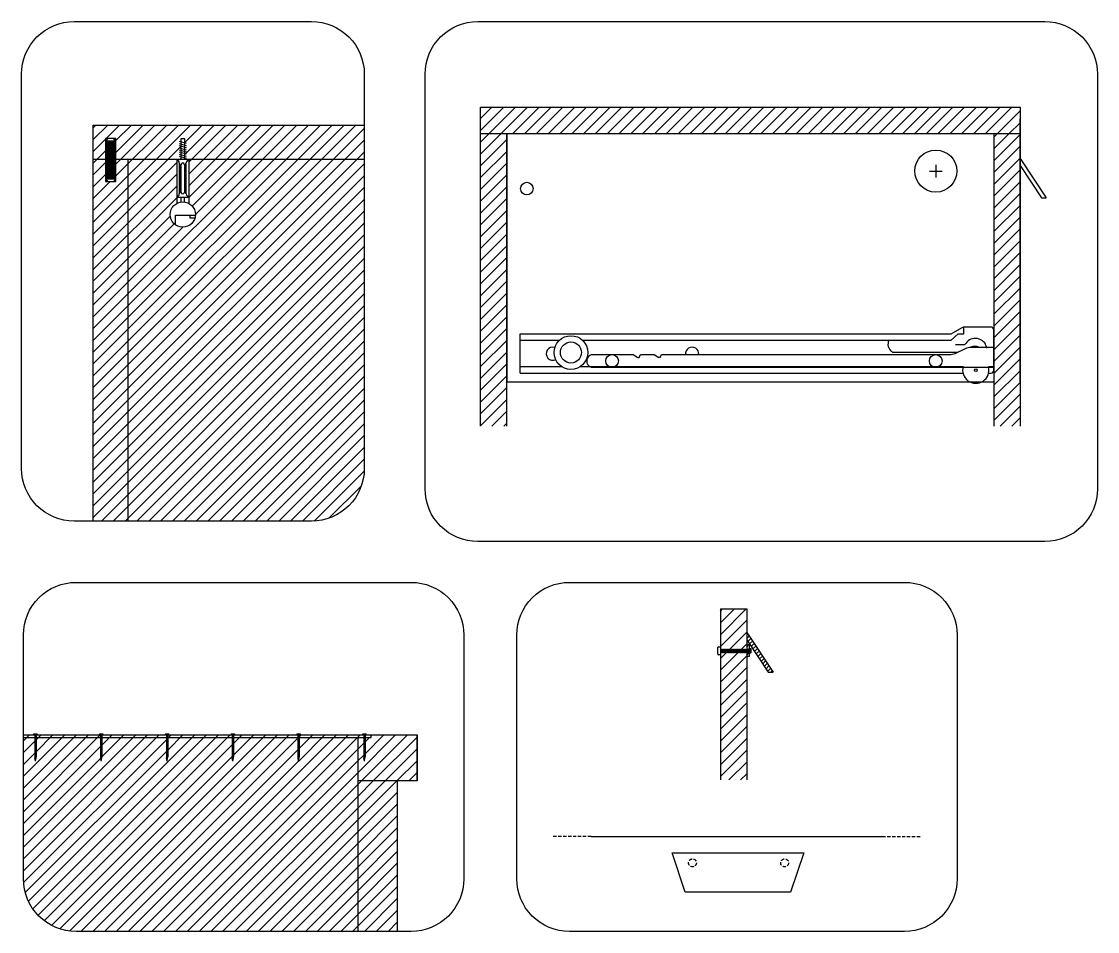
# Model space of a CAD drawing. Header units: millimetres. Extents: x 1322 to 2221, y 2954 to 3652.
# Drawn here: x 1831.9 to 1913.6, y 2954.4 to 3023.6 of the extents above; entities that cross this region are included whole.
import ezdxf

# ---------------------------------------------------------------- set-up
doc = ezdxf.new("R2010")
doc.units = ezdxf.units.MM
doc.linetypes.add('HIDDEN', pattern=[0.375, 0.25, -0.125])
for name, color, linetype in [('IN-FURN', 3, 'Continuous'), ('IN-FURN-DETAILS', 2, 'Continuous'), ('IN-FURN-STOR', 104, 'Continuous'), ('IN-FURN-WKSF', 4, 'Continuous')]:
    doc.layers.add(name, color=color, linetype=linetype)

# ---------------------------------------------------------------- blocks, each defined once
blk = doc.blocks.new('405950')
for p, q in [((40.024, 257.648), (41.682, 257.648)), ((42.024, 257.598), (41.765, 257.641)), ((42.024, 257.598), (41.765, 257.554)), ((40.024, 257.548), (41.682, 257.548))]:
    blk.add_line(p, q)
blk.add_lwpolyline([(39.994, 257.448), (40.004, 257.448, 0.414214), (40.024, 257.468), (40.024, 257.728, 0.414214), (40.004, 257.748), (39.994, 257.748, 0.414214), (39.974, 257.728), (39.974, 257.468, 0.414214)], format="xyb", close=True)
for centre, start, end in [((41.682, 257.148), 80.53768, 90), ((41.682, 258.048), 270, 279.46232)]:
    blk.add_arc(centre, 0.5, start, end)

msp = doc.modelspace()

# ---------------------------------------------------------------- hatches: boundary and pattern name
at = {"layer": 'IN-FURN-STOR', "transparency": 33554559}
h = msp.add_hatch(dxfattribs=at)
h.set_pattern_fill('ANSI31', color=256, scale=0.2)
h.paths.add_polyline_path([(1907.753, 3016.204), (1907.753, 3017.097), (1866.753, 3017.097), (1866.753, 3015.097), (1907.753, 3015.097)])
h.paths.add_polyline_path([(1868.753, 3015.097), (1866.753, 3015.097), (1866.753, 2992.847), (1868.753, 2992.847)])
at = {"layer": 'IN-FURN-STOR', "transparency": 33554534}
h = msp.add_hatch(dxfattribs=at)
h.set_pattern_fill('ANSI31', color=256, scale=0.2)
h.paths.add_polyline_path([(1857.917, 3013.115), (1844.578, 3013.115), (1844.578, 3009.775, -0.275273), (1845.082, 3008.93, -1), (1843.16, 3008.93, -0.275273), (1843.663, 3009.775), (1843.663, 3013.115), (1839.936, 3013.115), (1839.936, 3000.149), (1839.936, 2985.623), (1853.917, 2985.623, 0.414214), (1857.917, 2989.623)])
h.paths.add_polyline_path([(1857.917, 3015.73), (1837.321, 3015.73), (1837.321, 3013.115), (1838.259, 3013.115), (1838.259, 3014.705), (1839.043, 3014.705), (1839.043, 3013.115), (1843.968, 3013.115), (1843.968, 3014.684), (1844.274, 3014.684), (1844.274, 3013.115), (1857.917, 3013.115)])
h.paths.add_polyline_path([(1839.936, 3013.115), (1839.043, 3013.115), (1839.043, 3011.436), (1838.259, 3011.436), (1838.259, 3013.115), (1837.321, 3013.115), (1837.321, 2985.623), (1839.936, 2985.623), (1839.936, 3000.149)])
at = {"layer": 'IN-FURN-STOR', "transparency": 33554559}
h = msp.add_hatch(dxfattribs=at)
h.set_pattern_fill('ANSI31', color=256, scale=0.2)
h.paths.add_polyline_path([(1907.753, 3015.097), (1905.753, 3015.097), (1905.755, 2992.847), (1907.755, 2992.847)])
at = {"layer": 'IN-FURN-STOR', "transparency": 33554687}
h = msp.add_hatch(dxfattribs=at)
h.set_pattern_fill('ANSI31', color=256, scale=0.2)
h.paths.add_polyline_path([(1886.982, 2975.658), (1886.942, 2975.618), (1886.908, 2975.658), (1886.868, 2975.618), (1886.834, 2975.658), (1886.794, 2975.618), (1886.76, 2975.658), (1886.72, 2975.618), (1886.686, 2975.658), (1886.646, 2975.618), (1886.612, 2975.658), (1886.572, 2975.618), (1886.537, 2975.658), (1886.498, 2975.618), (1886.463, 2975.658), (1886.424, 2975.618), (1886.389, 2975.658), (1886.35, 2975.618), (1886.315, 2975.658), (1886.276, 2975.618), (1886.241, 2975.658), (1886.201, 2975.618), (1886.167, 2975.658), (1886.127, 2975.618), (1886.093, 2975.658), (1886.053, 2975.618), (1886.019, 2975.658), (1885.979, 2975.618), (1885.945, 2975.658), (1885.905, 2975.618), (1885.871, 2975.658), (1885.831, 2975.618), (1885.797, 2975.658), (1885.757, 2975.618), (1885.723, 2975.658), (1885.683, 2975.618), (1885.648, 2975.658), (1885.609, 2975.618), (1885.574, 2975.658), (1885.535, 2975.618), (1885.5, 2975.658), (1885.461, 2975.618), (1885.426, 2975.658), (1885.387, 2975.618), (1885.352, 2975.658), (1885.312, 2975.618), (1885.278, 2975.658), (1885.238, 2975.618), (1885.204, 2975.658), (1885.164, 2975.618), (1885.13, 2975.658), (1885.09, 2975.618), (1885.056, 2975.658), (1885.016, 2975.618), (1884.982, 2975.658), (1884.982, 2965.95), (1886.982, 2965.95)])
h.paths.add_polyline_path([(1886.982, 2978.95), (1884.982, 2978.95), (1884.982, 2975.858), (1885.016, 2975.897), (1885.056, 2975.858), (1885.09, 2975.897), (1885.13, 2975.858), (1885.164, 2975.897), (1885.204, 2975.858), (1885.238, 2975.897), (1885.278, 2975.858), (1885.312, 2975.897), (1885.352, 2975.858), (1885.387, 2975.897), (1885.426, 2975.858), (1885.461, 2975.897), (1885.5, 2975.858), (1885.535, 2975.897), (1885.574, 2975.858), (1885.609, 2975.897), (1885.648, 2975.858), (1885.683, 2975.897), (1885.723, 2975.858), (1885.757, 2975.897), (1885.797, 2975.858), (1885.831, 2975.897), (1885.871, 2975.858), (1885.905, 2975.897), (1885.945, 2975.858), (1885.979, 2975.897), (1886.019, 2975.858), (1886.053, 2975.897), (1886.093, 2975.858), (1886.127, 2975.897), (1886.167, 2975.858), (1886.201, 2975.897), (1886.241, 2975.858), (1886.276, 2975.897), (1886.315, 2975.858), (1886.35, 2975.897), (1886.389, 2975.858), (1886.424, 2975.897), (1886.463, 2975.858), (1886.498, 2975.897), (1886.537, 2975.858), (1886.572, 2975.897), (1886.612, 2975.858), (1886.646, 2975.897), (1886.686, 2975.858), (1886.72, 2975.897), (1886.76, 2975.858), (1886.794, 2975.897), (1886.834, 2975.858), (1886.868, 2975.897), (1886.908, 2975.858), (1886.942, 2975.897), (1886.982, 2975.858)])
h = msp.add_hatch(dxfattribs=at)
h.set_pattern_fill('ANSI31', color=256, scale=0.07)
h.paths.add_polyline_path([(1886.982, 2977.15), (1886.982, 2976.609), (1888.621, 2974.15), (1888.982, 2974.15)])
h.paths.add_polyline_path([(1887.182, 2976.309), (1886.982, 2976.609), (1886.982, 2975.858), (1886.982, 2975.858), (1887.016, 2975.897), (1887.056, 2975.858), (1887.091, 2975.897), (1887.13, 2975.858), (1887.165, 2975.897), (1887.182, 2975.881)], flags=17)
h = msp.add_hatch(dxfattribs=at)
h.set_pattern_fill('ANSI31', color=256, scale=0.07)
h.paths.add_polyline_path([(1887.182, 2975.635), (1887.165, 2975.618), (1887.13, 2975.658), (1887.091, 2975.618), (1887.056, 2975.658), (1887.016, 2975.618), (1886.982, 2975.658), (1886.982, 2975.658), (1886.982, 2975.327), (1887.182, 2975.327)])
at = {"layer": 'IN-FURN-STOR', "transparency": 33554559}
h = msp.add_hatch(dxfattribs=at)
h.set_pattern_fill('ANSI31', color=256, scale=0.2)
h.paths.add_polyline_path([(1857.429, 2969.164), (1852.979, 2969.164), (1852.979, 2967.705, -0.041311), (1852.972, 2967.623), (1852.929, 2967.364), (1852.886, 2967.623, -0.041311), (1852.879, 2967.705), (1852.879, 2969.164), (1847.979, 2969.164), (1847.979, 2967.705, -0.041311), (1847.972, 2967.623), (1847.929, 2967.364), (1847.886, 2967.623, -0.041311), (1847.879, 2967.705), (1847.879, 2969.164), (1842.979, 2969.164), (1842.979, 2967.705, -0.041311), (1842.972, 2967.623), (1842.929, 2967.364), (1842.886, 2967.623, -0.041311), (1842.879, 2967.705), (1842.879, 2969.164), (1837.979, 2969.164), (1837.979, 2967.705, -0.041311), (1837.972, 2967.623), (1837.929, 2967.364), (1837.886, 2967.623, -0.041311), (1837.879, 2967.705), (1837.879, 2969.164), (1832.979, 2969.164), (1832.979, 2967.705, -0.041311), (1832.972, 2967.623), (1832.929, 2967.364), (1832.886, 2967.623, -0.041311), (1832.879, 2967.705), (1832.879, 2969.164), (1832.016, 2969.164), (1832.016, 2958.421, 0.414214), (1836.016, 2954.421), (1857.429, 2954.421)])
h.paths.add_polyline_path([(1852.879, 2969.364), (1847.979, 2969.364), (1847.979, 2969.164), (1852.879, 2969.164)])
h.paths.add_polyline_path([(1847.879, 2969.364), (1842.979, 2969.364), (1842.979, 2969.164), (1847.879, 2969.164)])
h.paths.add_polyline_path([(1857.879, 2969.364), (1857.799, 2969.364), (1852.979, 2969.364), (1852.979, 2969.164), (1857.429, 2969.164), (1857.879, 2969.164)])
h.paths.add_polyline_path([(1842.879, 2969.364), (1842.799, 2969.364), (1837.979, 2969.364), (1837.979, 2969.164), (1842.879, 2969.164)])
h.paths.add_polyline_path([(1837.879, 2969.364), (1832.979, 2969.364), (1832.979, 2969.164), (1837.879, 2969.164)])
h.paths.add_polyline_path([(1832.879, 2969.364), (1832.799, 2969.364), (1832.016, 2969.364), (1832.016, 2969.164), (1832.879, 2969.164)])
h = msp.add_hatch(dxfattribs=at)
h.set_pattern_fill('ANSI31', color=256, scale=0.2)
h.paths.add_polyline_path([(1858.429, 2969.364), (1858.429, 2969.164), (1857.979, 2969.164), (1857.979, 2967.705, -0.041311), (1857.972, 2967.623), (1857.929, 2967.364), (1857.886, 2967.623, -0.041311), (1857.879, 2967.705), (1857.879, 2969.164), (1857.429, 2969.164), (1857.429, 2965.864), (1861.929, 2965.864), (1861.929, 2969.364)])
h = msp.add_hatch(dxfattribs=at)
h.set_pattern_fill('ANSI31', color=256, scale=0.2)
h.paths.add_polyline_path([(1860.429, 2965.864), (1857.429, 2965.864), (1857.429, 2954.421), (1860.429, 2954.421)])

# ---------------------------------------------------------------- linework, layer by layer
at = {"layer": 'IN-FURN'}
for p, q in [((1907.753, 3013.204), (1909.753, 3010.204)), ((1907.753, 3012.663), (1909.392, 3010.204)), ((1909.392, 3010.204), (1909.753, 3010.204)), ((1884.982, 2978.95), (1884.982, 2965.95)), ((1884.982, 2978.95), (1886.982, 2978.95)), ((1886.982, 2978.95), (1886.982, 2965.95)), ((1886.982, 2977.15), (1888.982, 2974.15)), ((1886.982, 2976.609), (1888.621, 2974.15)), ((1887.182, 2976.309), (1887.182, 2975.881)), ((1887.182, 2975.327), (1886.982, 2975.327)), ((1887.182, 2975.635), (1887.182, 2975.327)), ((1888.621, 2974.15), (1888.982, 2974.15)), ((1875.156, 2961.643), (1897.288, 2961.643)), ((1881.318, 2960.404), (1891.318, 2960.404)), ((1882.318, 2957.404), (1881.318, 2960.404)), ((1891.318, 2960.404), (1890.318, 2957.404)), ((1890.318, 2957.404), (1882.318, 2957.404))]:
    msp.add_line(p, q, dxfattribs=at)
at = {"layer": 'IN-FURN', "linetype": 'HIDDEN'}
for p, q in [((1875.156, 2961.643), (1872.156, 2961.643)), ((1897.288, 2961.643), (1900.288, 2961.643))]:
    msp.add_line(p, q, dxfattribs=at)
at = {"layer": 'IN-FURN-DETAILS'}
for points in [[(1835.869, 3023.608), (1853.917, 3023.608, -0.414214), (1857.917, 3019.608), (1857.917, 2989.623, -0.414214), (1853.917, 2985.623), (1835.869, 2985.623, -0.414214), (1831.869, 2989.623), (1831.869, 3019.608, -0.414214)], [(1866.541, 3023.608), (1909.641, 3023.608, -0.414214), (1913.641, 3019.608), (1913.641, 2988.072, -0.414214), (1909.641, 2984.072), (1866.541, 2984.072, -0.414214), (1862.541, 2988.072), (1862.541, 3019.608, -0.414214)], [(1861.482, 2954.421), (1836.016, 2954.421, -0.414214), (1832.016, 2958.421), (1832.016, 2976.968, -0.414214), (1836.016, 2980.968), (1861.482, 2980.968, -0.414214), (1865.482, 2976.968), (1865.482, 2958.421, -0.414214)], [(1898.978, 2954.421), (1873.511, 2954.421, -0.414214), (1869.511, 2958.421), (1869.511, 2976.968, -0.414214), (1873.511, 2980.968), (1898.978, 2980.968, -0.414214), (1902.978, 2976.968), (1902.978, 2958.421, -0.414214)]]:
    msp.add_lwpolyline(points, format="xyb", close=True, dxfattribs=at)
at = {"layer": 'IN-FURN-STOR'}
for p, q in [((1866.753, 3017.097), (1907.753, 3017.097)), ((1866.753, 2992.847), (1866.753, 3017.097)), ((1907.753, 3017.097), (1907.753, 2992.847)), ((1907.753, 2996.204), (1907.753, 3016.204)), ((1866.753, 3015.097), (1907.753, 3015.097)), ((1868.753, 3015.097), (1868.753, 2996.204)), ((1868.753, 2992.847), (1868.753, 3015.097)), ((1905.753, 3015.097), (1905.753, 2992.847)), ((1838.259, 3013.115), (1837.321, 3013.115)), ((1857.917, 3013.115), (1839.043, 3013.115)), ((1839.936, 3013.115), (1839.936, 3000.149)), ((1839.936, 3000.149), (1839.936, 2985.623)), ((1868.753, 2996.204), (1883.368, 2996.204)), ((1883.368, 2996.204), (1885.744, 2996.204)), ((1885.744, 2996.204), (1905.753, 2996.204)), ((1832.016, 2969.364), (1861.929, 2969.364)), ((1858.429, 2969.164), (1858.429, 2969.364)), ((1861.929, 2969.364), (1861.929, 2965.864)), ((1861.929, 2965.864), (1861.929, 2969.364)), ((1832.016, 2969.164), (1857.879, 2969.164)), ((1857.429, 2969.164), (1857.429, 2954.421)), ((1857.979, 2969.164), (1858.429, 2969.164)), ((1861.929, 2965.864), (1857.429, 2965.864)), ((1860.429, 2965.864), (1860.429, 2954.421))]:
    msp.add_line(p, q, dxfattribs=at)
msp.add_lwpolyline([(1837.321, 2985.623), (1837.321, 3015.73), (1857.917, 3015.73)], dxfattribs=at)
at = {"layer": 'IN-FURN-WKSF'}
for p, q in [((1838.259, 3014.509), (1838.455, 3014.705)), ((1839.043, 3014.509), (1838.259, 3014.509)), ((1838.343, 3014.509), (1838.343, 3011.632)), ((1838.443, 3014.509), (1838.443, 3011.632)), ((1838.543, 3014.509), (1838.543, 3011.632)), ((1838.643, 3014.509), (1838.643, 3011.632)), ((1838.743, 3014.509), (1838.743, 3011.632)), ((1838.843, 3014.509), (1838.843, 3011.632)), ((1839.043, 3014.509), (1838.847, 3014.705)), ((1838.943, 3014.509), (1838.943, 3011.632)), ((1843.859, 3014.504), (1844.382, 3014.352)), ((1843.859, 3014.342), (1844.382, 3014.19)), ((1843.859, 3014.179), (1844.382, 3014.027)), ((1844.274, 3014.684), (1843.968, 3014.684)), ((1843.859, 3014.016), (1844.382, 3013.864)), ((1843.859, 3013.854), (1844.382, 3013.702)), ((1843.859, 3013.691), (1844.382, 3013.539)), ((1843.859, 3013.528), (1844.382, 3013.376)), ((1843.859, 3013.366), (1844.382, 3013.214)), ((1843.663, 3013.115), (1843.663, 3009.775)), ((1843.859, 3012.853), (1843.859, 3010.499)), ((1843.859, 3012.853), (1843.859, 3012.853)), ((1843.925, 3010.63), (1843.925, 3012.722)), ((1843.99, 3010.63), (1843.99, 3012.722)), ((1844.121, 3012.853), (1844.121, 3012.853)), ((1844.251, 3012.722), (1844.251, 3010.63)), ((1844.317, 3010.63), (1844.317, 3012.722)), ((1844.382, 3010.499), (1844.382, 3012.853)), ((1844.578, 3013.115), (1844.578, 3009.775)), ((1901.353, 3012.716), (1901.353, 3011.756)), ((1900.873, 3012.236), (1901.833, 3012.236)), ((1838.259, 3011.632), (1838.455, 3011.436)), ((1839.043, 3011.632), (1838.259, 3011.632)), ((1839.043, 3011.632), (1838.847, 3011.436)), ((1844.578, 3010.238), (1843.663, 3010.238)), ((1843.859, 3010.499), (1843.859, 3010.499)), ((1843.99, 3009.882), (1843.99, 3010.238)), ((1844.121, 3010.499), (1844.121, 3010.499)), ((1844.251, 3009.882), (1844.251, 3010.238)), ((1843.575, 3008.139), (1843.575, 3008.883)), ((1843.575, 3008.883), (1845.081, 3008.883)), ((1844.66, 3008.883), (1844.66, 3008.686)), ((1844.66, 3008.686), (1845.05, 3008.686)), ((1903.384, 3000.346), (1902.632, 2999.902)), ((1905.553, 3000.374), (1903.486, 3000.374)), ((1903.486, 2999.874), (1903.486, 3000.374)), ((1869.753, 2996.874), (1869.753, 2999.874)), ((1869.753, 2999.874), (1902.53, 2999.874)), ((1902.53, 2999.374), (1903.053, 2999.874)), ((1903.053, 2999.874), (1903.486, 2999.874)), ((1905.753, 2997.074), (1905.753, 3000.174)), ((1869.753, 2999.374), (1872.747, 2999.374)), ((1874.502, 2999.374), (1902.53, 2999.374)), ((1902.857, 2999.039), (1903.468, 2999.039)), ((1875.206, 2998.282), (1878.353, 2998.282)), ((1878.353, 2998.282), (1878.708, 2998.058)), ((1878.708, 2998.058), (1878.815, 2998.058)), ((1878.815, 2998.058), (1878.912, 2998.282)), ((1878.912, 2998.282), (1879.953, 2998.282)), ((1879.953, 2998.282), (1880.308, 2998.058)), ((1880.415, 2998.058), (1880.308, 2998.058)), ((1880.415, 2998.058), (1880.512, 2998.282)), ((1880.512, 2998.282), (1883.368, 2998.282)), ((1883.368, 2998.282), (1885.744, 2998.282)), ((1885.744, 2998.282), (1901.353, 2998.282)), ((1898.118, 2998.469), (1903.01, 2998.469)), ((1869.753, 2997.374), (1872.919, 2997.374)), ((1874.33, 2997.374), (1903.431, 2997.374)), ((1875.153, 2997.322), (1883.368, 2997.322)), ((1883.368, 2997.322), (1885.744, 2997.322)), ((1885.744, 2997.322), (1905.753, 2997.322)), ((1905.354, 2997.374), (1905.753, 2997.374)), ((1869.753, 2996.874), (1903.418, 2996.874)), ((1905.367, 2996.874), (1905.553, 2996.874)), ((1884.782, 2975.508), (1884.782, 2976.008)), ((1884.832, 2976.058), (1884.982, 2976.058)), ((1884.982, 2975.858), (1885.016, 2975.897)), ((1884.982, 2975.858), (1886.982, 2975.858)), ((1885.016, 2975.897), (1885.056, 2975.858)), ((1885.056, 2975.858), (1885.09, 2975.897)), ((1885.056, 2975.858), (1885.056, 2975.658)), ((1885.09, 2975.897), (1885.13, 2975.858)), ((1885.13, 2975.858), (1885.164, 2975.897)), ((1885.13, 2975.858), (1885.13, 2975.658)), ((1885.164, 2975.897), (1885.204, 2975.858)), ((1885.204, 2975.858), (1885.238, 2975.897)), ((1885.204, 2975.858), (1885.204, 2975.658)), ((1885.238, 2975.897), (1885.278, 2975.858)), ((1885.278, 2975.858), (1885.312, 2975.897)), ((1885.278, 2975.858), (1885.278, 2975.658)), ((1885.312, 2975.897), (1885.352, 2975.858)), ((1885.352, 2975.858), (1885.387, 2975.897)), ((1885.352, 2975.858), (1885.352, 2975.658)), ((1885.387, 2975.897), (1885.426, 2975.858)), ((1885.426, 2975.858), (1885.461, 2975.897)), ((1885.426, 2975.858), (1885.426, 2975.658)), ((1885.461, 2975.897), (1885.5, 2975.858)), ((1885.5, 2975.858), (1885.535, 2975.897)), ((1885.5, 2975.858), (1885.5, 2975.658)), ((1885.535, 2975.897), (1885.574, 2975.858)), ((1885.574, 2975.858), (1885.609, 2975.897)), ((1885.574, 2975.858), (1885.574, 2975.658)), ((1885.609, 2975.897), (1885.648, 2975.858)), ((1885.648, 2975.858), (1885.683, 2975.897)), ((1885.648, 2975.858), (1885.648, 2975.658)), ((1885.683, 2975.897), (1885.723, 2975.858)), ((1885.723, 2975.858), (1885.757, 2975.897)), ((1885.723, 2975.858), (1885.723, 2975.658)), ((1885.757, 2975.897), (1885.797, 2975.858)), ((1885.797, 2975.858), (1885.831, 2975.897)), ((1885.797, 2975.858), (1885.797, 2975.658)), ((1885.831, 2975.897), (1885.871, 2975.858)), ((1885.871, 2975.858), (1885.905, 2975.897)), ((1885.871, 2975.858), (1885.871, 2975.658)), ((1885.905, 2975.897), (1885.945, 2975.858)), ((1885.945, 2975.858), (1885.979, 2975.897)), ((1885.945, 2975.858), (1885.945, 2975.658)), ((1885.979, 2975.897), (1886.019, 2975.858)), ((1886.019, 2975.858), (1886.053, 2975.897)), ((1886.019, 2975.858), (1886.019, 2975.658)), ((1886.053, 2975.897), (1886.093, 2975.858)), ((1886.093, 2975.858), (1886.127, 2975.897)), ((1886.093, 2975.858), (1886.093, 2975.658)), ((1886.127, 2975.897), (1886.167, 2975.858)), ((1886.167, 2975.858), (1886.201, 2975.897)), ((1886.167, 2975.858), (1886.167, 2975.658)), ((1886.201, 2975.897), (1886.241, 2975.858)), ((1886.241, 2975.858), (1886.276, 2975.897)), ((1886.241, 2975.858), (1886.241, 2975.658)), ((1886.276, 2975.897), (1886.315, 2975.858)), ((1886.315, 2975.858), (1886.35, 2975.897)), ((1886.315, 2975.858), (1886.315, 2975.658)), ((1886.35, 2975.897), (1886.389, 2975.858)), ((1886.389, 2975.858), (1886.424, 2975.897)), ((1886.389, 2975.858), (1886.389, 2975.658)), ((1886.424, 2975.897), (1886.463, 2975.858)), ((1886.463, 2975.858), (1886.498, 2975.897)), ((1886.463, 2975.858), (1886.463, 2975.658)), ((1886.498, 2975.897), (1886.537, 2975.858)), ((1886.537, 2975.858), (1886.572, 2975.897)), ((1886.537, 2975.858), (1886.537, 2975.658)), ((1886.572, 2975.897), (1886.612, 2975.858)), ((1886.612, 2975.858), (1886.646, 2975.897)), ((1886.612, 2975.858), (1886.612, 2975.658)), ((1886.646, 2975.897), (1886.686, 2975.858)), ((1886.686, 2975.858), (1886.72, 2975.897)), ((1886.686, 2975.858), (1886.686, 2975.658)), ((1886.72, 2975.897), (1886.76, 2975.858)), ((1886.76, 2975.858), (1886.794, 2975.897)), ((1886.76, 2975.858), (1886.76, 2975.658)), ((1886.794, 2975.897), (1886.834, 2975.858)), ((1886.834, 2975.858), (1886.868, 2975.897)), ((1886.834, 2975.858), (1886.834, 2975.658)), ((1886.868, 2975.897), (1886.908, 2975.858)), ((1886.908, 2975.858), (1886.942, 2975.897)), ((1886.908, 2975.858), (1886.908, 2975.658)), ((1886.942, 2975.897), (1886.982, 2975.858)), ((1886.982, 2975.858), (1887.016, 2975.897)), ((1886.982, 2975.858), (1887.278, 2975.858)), ((1887.016, 2975.897), (1887.056, 2975.858)), ((1887.056, 2975.858), (1887.091, 2975.897)), ((1887.056, 2975.858), (1887.056, 2975.658)), ((1887.091, 2975.897), (1887.13, 2975.858)), ((1887.13, 2975.858), (1887.165, 2975.897)), ((1887.13, 2975.858), (1887.13, 2975.658)), ((1887.165, 2975.897), (1887.204, 2975.858)), ((1887.182, 2975.943), (1887.279, 2975.943)), ((1887.204, 2975.858), (1887.238, 2975.897)), ((1887.204, 2975.858), (1887.204, 2975.658)), ((1887.238, 2975.897), (1887.278, 2975.858)), ((1887.278, 2975.858), (1887.278, 2975.658)), ((1887.279, 2975.943), (1887.3, 2975.916)), ((1887.3, 2975.916), (1887.3, 2975.596)), ((1884.982, 2975.458), (1884.832, 2975.458)), ((1884.982, 2975.658), (1886.982, 2975.658)), ((1884.982, 2975.658), (1885.016, 2975.618)), ((1885.016, 2975.618), (1885.056, 2975.658)), ((1885.056, 2975.658), (1885.09, 2975.618)), ((1885.09, 2975.618), (1885.13, 2975.658)), ((1885.13, 2975.658), (1885.164, 2975.618)), ((1885.164, 2975.618), (1885.204, 2975.658)), ((1885.204, 2975.658), (1885.238, 2975.618)), ((1885.238, 2975.618), (1885.278, 2975.658)), ((1885.278, 2975.658), (1885.312, 2975.618)), ((1885.312, 2975.618), (1885.352, 2975.658)), ((1885.352, 2975.658), (1885.387, 2975.618)), ((1885.387, 2975.618), (1885.426, 2975.658)), ((1885.426, 2975.658), (1885.461, 2975.618)), ((1885.461, 2975.618), (1885.5, 2975.658)), ((1885.5, 2975.658), (1885.535, 2975.618)), ((1885.535, 2975.618), (1885.574, 2975.658)), ((1885.574, 2975.658), (1885.609, 2975.618)), ((1885.609, 2975.618), (1885.648, 2975.658)), ((1885.648, 2975.658), (1885.683, 2975.618)), ((1885.683, 2975.618), (1885.723, 2975.658)), ((1885.723, 2975.658), (1885.757, 2975.618)), ((1885.757, 2975.618), (1885.797, 2975.658)), ((1885.797, 2975.658), (1885.831, 2975.618)), ((1885.831, 2975.618), (1885.871, 2975.658)), ((1885.871, 2975.658), (1885.905, 2975.618)), ((1885.905, 2975.618), (1885.945, 2975.658)), ((1885.945, 2975.658), (1885.979, 2975.618)), ((1885.979, 2975.618), (1886.019, 2975.658)), ((1886.019, 2975.658), (1886.053, 2975.618)), ((1886.053, 2975.618), (1886.093, 2975.658)), ((1886.093, 2975.658), (1886.127, 2975.618)), ((1886.127, 2975.618), (1886.167, 2975.658)), ((1886.167, 2975.658), (1886.201, 2975.618)), ((1886.201, 2975.618), (1886.241, 2975.658)), ((1886.241, 2975.658), (1886.276, 2975.618)), ((1886.276, 2975.618), (1886.315, 2975.658)), ((1886.315, 2975.658), (1886.35, 2975.618)), ((1886.35, 2975.618), (1886.389, 2975.658)), ((1886.389, 2975.658), (1886.424, 2975.618)), ((1886.424, 2975.618), (1886.463, 2975.658)), ((1886.463, 2975.658), (1886.498, 2975.618)), ((1886.498, 2975.618), (1886.537, 2975.658)), ((1886.537, 2975.658), (1886.572, 2975.618)), ((1886.572, 2975.618), (1886.612, 2975.658)), ((1886.612, 2975.658), (1886.646, 2975.618)), ((1886.646, 2975.618), (1886.686, 2975.658)), ((1886.686, 2975.658), (1886.72, 2975.618)), ((1886.72, 2975.618), (1886.76, 2975.658)), ((1886.76, 2975.658), (1886.794, 2975.618)), ((1886.794, 2975.618), (1886.834, 2975.658)), ((1886.834, 2975.658), (1886.868, 2975.618)), ((1886.868, 2975.618), (1886.908, 2975.658)), ((1886.908, 2975.658), (1886.942, 2975.618)), ((1886.942, 2975.618), (1886.982, 2975.658)), ((1886.982, 2975.658), (1887.278, 2975.658)), ((1886.982, 2975.658), (1887.016, 2975.618)), ((1887.016, 2975.618), (1887.056, 2975.658)), ((1887.056, 2975.658), (1887.091, 2975.618)), ((1887.091, 2975.618), (1887.13, 2975.658)), ((1887.13, 2975.658), (1887.165, 2975.618)), ((1887.165, 2975.618), (1887.204, 2975.658)), ((1887.283, 2975.576), (1887.182, 2975.576)), ((1887.204, 2975.658), (1887.238, 2975.618)), ((1887.238, 2975.618), (1887.278, 2975.658)), ((1887.283, 2975.576), (1887.3, 2975.596))]:
    msp.add_line(p, q, dxfattribs=at)
msp.add_lwpolyline([(1838.259, 3014.705), (1838.259, 3011.436), (1839.043, 3011.436), (1839.043, 3014.705)], close=True, dxfattribs=at)
for points in [[(1843.968, 3014.684), (1843.968, 3013.115)], [(1844.274, 3013.115), (1844.274, 3014.684)]]:
    msp.add_lwpolyline(points, dxfattribs=at)
msp.add_lwpolyline([(1901.353, 2998.282), (1902.389, 2998.282, 0.110791), (1902.817, 2998.378), (1903.601, 2998.748, -0.110791), (1904.028, 2998.844), (1905.753, 2998.844)], format="xyb", dxfattribs=at)
for centre, radius in [((1901.353, 3012.236), 1.6), ((1870.273, 3010.901), 0.48), ((1844.121, 3008.93), 0.961), ((1873.624, 2998.442), 1.28), ((1873.624, 2998.442), 0.8), ((1876.753, 2997.802), 0.48), ((1901.353, 2997.802), 0.48), ((1904.393, 2997.099), 0.1)]:
    msp.add_circle(centre, radius, dxfattribs=at)
at = {"layer": 'IN-FURN-WKSF', "linetype": 'HIDDEN'}
for centre in [(1882.864, 2959.643), (1889.864, 2959.643)]:
    msp.add_circle(centre, 0.3, dxfattribs=at)
at = {"layer": 'IN-FURN-WKSF'}
for centre, radius, start, end in [((1843.524, 3012.806), 0.339, 8.02275, 65.71704), ((1843.794, 3012.722), 0.131, 0, 60), ((1844.121, 3012.722), 0.131, 90, 180), ((1844.121, 3012.722), 0.131, 0, 90), ((1844.448, 3012.722), 0.131, 120, 180), ((1844.718, 3012.806), 0.339, 114.28296, 171.97725), ((1843.524, 3010.546), 0.339, 294.28296, 351.97725), ((1843.794, 3010.63), 0.131, 300, 0), ((1844.121, 3010.63), 0.131, 180, 270), ((1844.121, 3010.63), 0.131, 270, 0), ((1844.448, 3010.63), 0.131, 180, 240), ((1844.718, 3010.546), 0.339, 188.02275, 245.71704), ((1903.486, 3000.174), 0.2, 90, 120.57299), ((1905.553, 3000.174), 0.2, 0, 90), ((1902.53, 3000.074), 0.2, 270, 300.57299), ((1904.366, 2998.635), 0.883, 12.0184, 146.07256), ((1872.248, 2998.344), 0.5, 72.16989, 295.97179), ((1882.836, 2998.344), 0.5, 352.86874, 187.13126), ((1898.407, 2999.064), 0.69, 153.29642, 233.74986), ((1903.468, 2999.239), 0.2, 270, 326.07256), ((1904.312, 2998.34), 0.587, 59.21519, 120.81036), ((1905.034, 2998.777), 0.2, 0, 12.0184), ((1905.034, 2998.777), 0.2, 0, 12.0184), ((1875.32, 2997.794), 0.501, 103.18791, 250.46332), ((1898.118, 2998.669), 0.2, 233.74986, 270), ((1904.393, 2997.099), 1, 164.02689, 12.89402), ((1905.553, 2997.074), 0.2, 270, 0), ((1884.832, 2976.008), 0.05, 90, 180), ((1884.832, 2975.508), 0.05, 180, 270)]:
    msp.add_arc(centre, radius, start, end, dxfattribs=at)

# ---------------------------------------------------------------- block references
at = {"layer": 'IN-FURN-WKSF', "rotation": 270}
for p in [(1575.331, 3009.388), (1580.331, 3009.388), (1585.331, 3009.388), (1590.331, 3009.388), (1595.331, 3009.388), (1600.331, 3009.388)]:
    msp.add_blockref('405950', p, dxfattribs=at)

doc.saveas('drawing.dxf')
